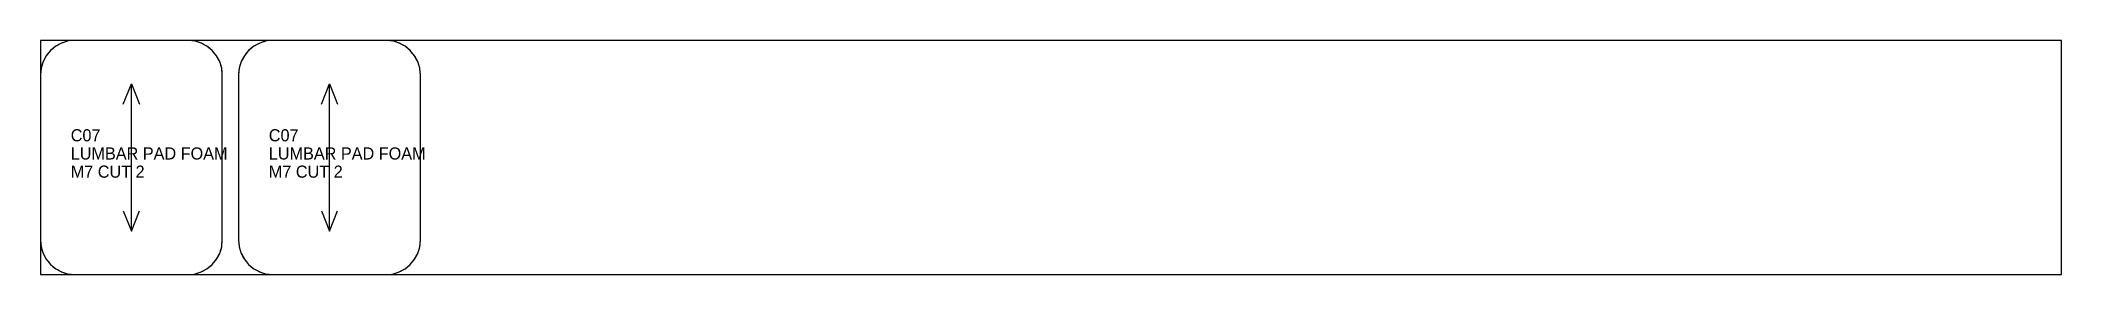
# Model space of a CAD drawing. Header units: millimetres. Extents: x 0 to 1000, y 0 to 116.
import ezdxf

# ---------------------------------------------------------------- set-up
doc = ezdxf.new("R2010")
doc.units = ezdxf.units.MM
doc.linetypes.add('DASHED', pattern=[1.524, 1.27, -0.254])
for name, color, linetype in [('CUT', 7, 'CONTINUOUS'), ('GRAIN', 5, 'CONTINUOUS'), ('SEW', 1, 'DASHED'), ('TEXT', 2, 'CONTINUOUS')]:
    doc.layers.add(name, color=color, linetype=linetype)

msp = doc.modelspace()

# ---------------------------------------------------------------- linework, layer by layer
at = {"layer": 'CUT'}
for points in [[(73, 0), (76.3, 0.3), (79.5, 1.3), (82.4, 2.9), (85, 5), (87.1, 7.6), (88.7, 10.5), (89.7, 13.7), (90, 17), (90, 99), (89.7, 102.3), (88.7, 105.5), (87.1, 108.4), (85, 111), (82.4, 113.1), (79.5, 114.7), (76.3, 115.7), (73, 116), (17, 116), (13.7, 115.7), (10.5, 114.7), (7.6, 113.1), (5, 111), (2.9, 108.4), (1.3, 105.5), (0.3, 102.3), (0, 99), (0, 17), (0.3, 13.7), (1.3, 10.5), (2.9, 7.6), (5, 5), (7.6, 2.9), (10.5, 1.3), (13.7, 0.3), (17, 0)], [(171, 0), (174.3, 0.3), (177.5, 1.3), (180.4, 2.9), (183, 5), (185.1, 7.6), (186.7, 10.5), (187.7, 13.7), (188, 17), (188, 99), (187.7, 102.3), (186.7, 105.5), (185.1, 108.4), (183, 111), (180.4, 113.1), (177.5, 114.7), (174.3, 115.7), (171, 116), (115, 116), (111.7, 115.7), (108.5, 114.7), (105.6, 113.1), (103, 111), (100.9, 108.4), (99.3, 105.5), (98.3, 102.3), (98, 99), (98, 17), (98.3, 13.7), (99.3, 10.5), (100.9, 7.6), (103, 5), (105.6, 2.9), (108.5, 1.3), (111.7, 0.3), (115, 0)]]:
    msp.add_lwpolyline(points, close=True, dxfattribs=at)
at = {"layer": 'GRAIN'}
for p, q in [((45, 21.6), (45, 94.4)), ((143, 21.6), (143, 94.4))]:
    msp.add_line(p, q, dxfattribs=at)
for points in [[(41, 84.4), (45, 94.4), (49, 84.4)], [(139, 84.4), (143, 94.4), (147, 84.4)], [(41, 31.6), (45, 21.6), (49, 31.6)], [(139, 31.6), (143, 21.6), (147, 31.6)]]:
    msp.add_lwpolyline(points, dxfattribs=at)
at = {"layer": 'SEW'}
for points in [[(73, 0), (76.3, 0.3), (79.5, 1.3), (82.4, 2.9), (85, 5), (87.1, 7.6), (88.7, 10.5), (89.7, 13.7), (90, 17), (90, 99), (89.7, 102.3), (88.7, 105.5), (87.1, 108.4), (85, 111), (82.4, 113.1), (79.5, 114.7), (76.3, 115.7), (73, 116), (17, 116), (13.7, 115.7), (10.5, 114.7), (7.6, 113.1), (5, 111), (2.9, 108.4), (1.3, 105.5), (0.3, 102.3), (0, 99), (0, 17), (0.3, 13.7), (1.3, 10.5), (2.9, 7.6), (5, 5), (7.6, 2.9), (10.5, 1.3), (13.7, 0.3), (17, 0)], [(171, 0), (174.3, 0.3), (177.5, 1.3), (180.4, 2.9), (183, 5), (185.1, 7.6), (186.7, 10.5), (187.7, 13.7), (188, 17), (188, 99), (187.7, 102.3), (186.7, 105.5), (185.1, 108.4), (183, 111), (180.4, 113.1), (177.5, 114.7), (174.3, 115.7), (171, 116), (115, 116), (111.7, 115.7), (108.5, 114.7), (105.6, 113.1), (103, 111), (100.9, 108.4), (99.3, 105.5), (98.3, 102.3), (98, 99), (98, 17), (98.3, 13.7), (99.3, 10.5), (100.9, 7.6), (103, 5), (105.6, 2.9), (108.5, 1.3), (111.7, 0.3), (115, 0)]]:
    msp.add_lwpolyline(points, close=True, dxfattribs=at)
at = {"layer": 'TEXT'}
msp.add_lwpolyline([(0, 0), (1000, 0), (1000, 116), (0, 116)], close=True, dxfattribs=at)

# ---------------------------------------------------------------- texts
for s, p in [('C07', (15, 66)), ('C07', (113, 66)), ('LUMBAR PAD FOAM', (15, 57)), ('LUMBAR PAD FOAM', (113, 57)), ('M7 CUT 2', (15, 48)), ('M7 CUT 2', (113, 48))]:
    msp.add_text(s, height=6, dxfattribs=at).set_placement(p)

doc.saveas('drawing.dxf')
